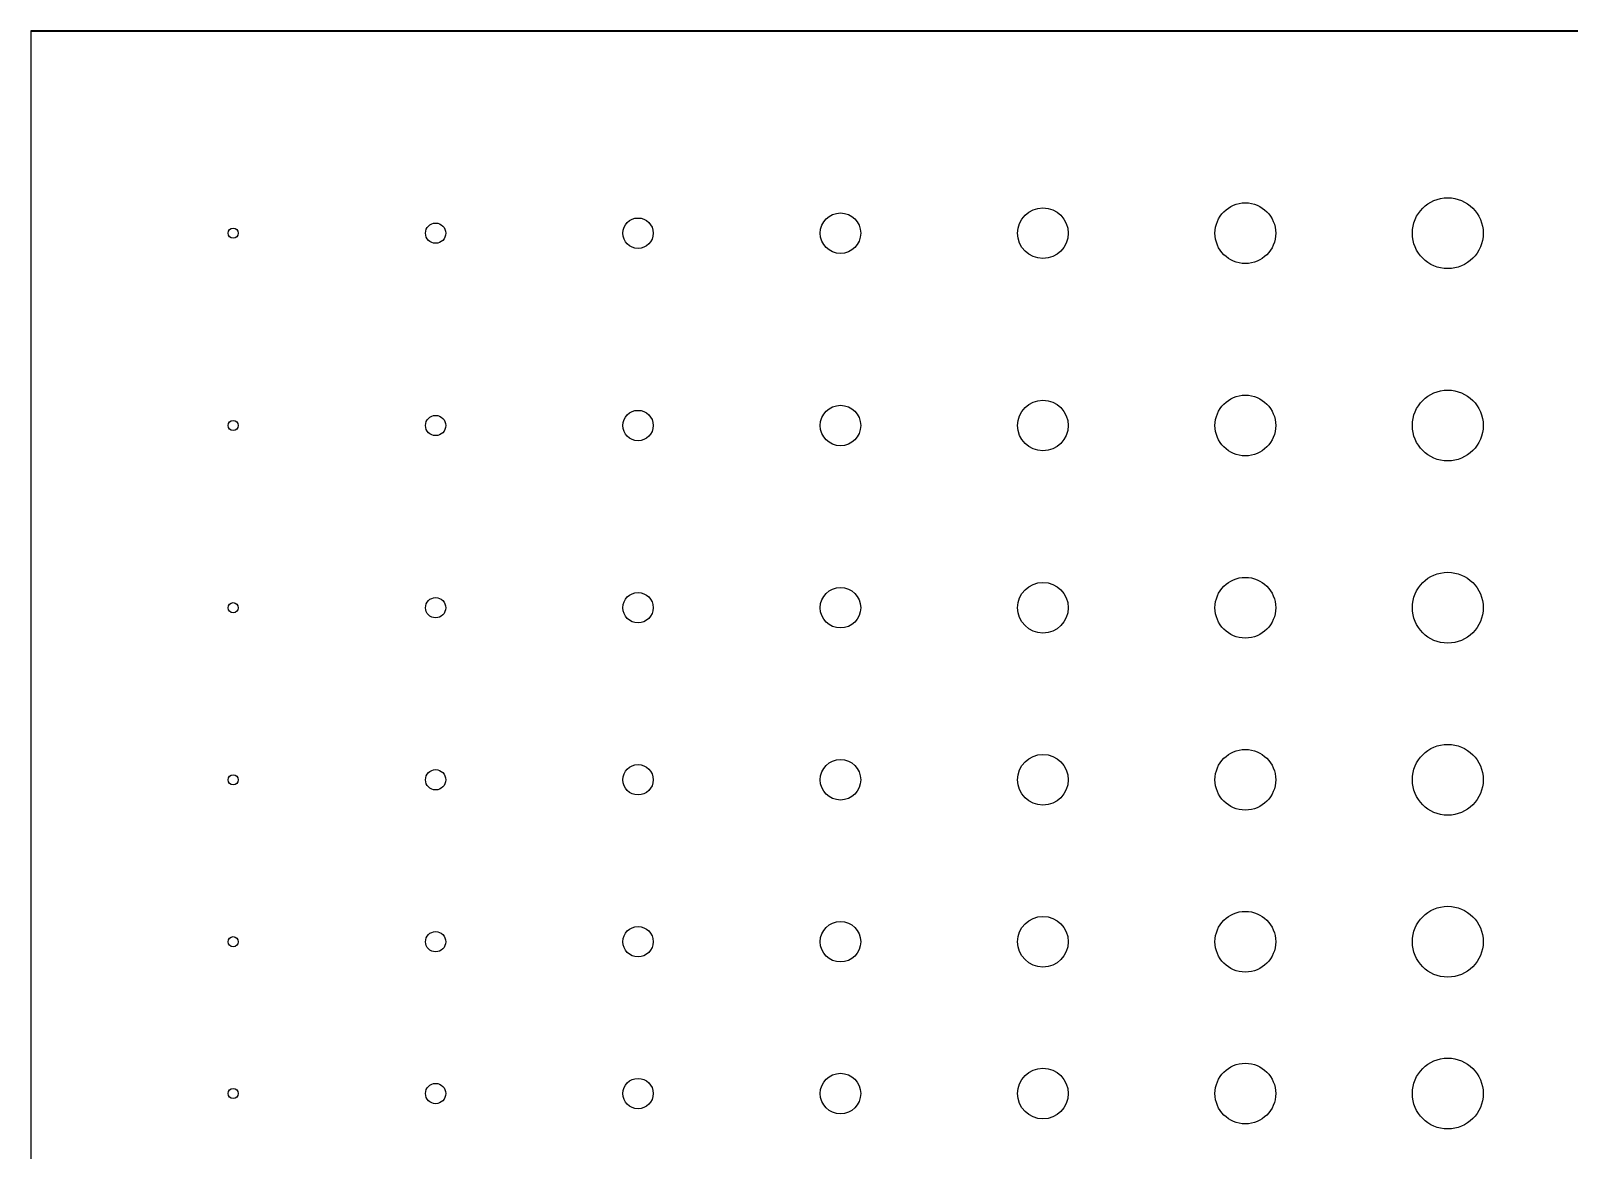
# Model space of a CAD drawing. Header units: millimetres. Extents: x 0 to 31, y -21 to 0.
# Drawn here: x 0 to 15.2, y -11.06 to 0 of the extents above; entities that cross this region are included whole.
import ezdxf

# ---------------------------------------------------------------- set-up
doc = ezdxf.new("R2010")
doc.units = ezdxf.units.MM
doc.layers.add('Cut010', color=7, linetype='CONTINUOUS')

msp = doc.modelspace()

# ---------------------------------------------------------------- linework, layer by layer
at = {"layer": 'Cut010'}
for p, q in [((0, 0), (0, -21)), ((31, 0), (0, 0)), ((0, 0), (0, -21)), ((31, 0), (0, 0)), ((2.05, -2), (2.05, -2, 0.2)), ((2.05, -2), (2.05, -2, 0.2)), ((4.1, -2), (4.1, -2, 0.2)), ((4.1, -2), (4.1, -2, 0.2)), ((6.15, -2), (6.15, -2, 0.2)), ((6.15, -2), (6.15, -2, 0.2)), ((8.2, -2), (8.2, -2, 0.2)), ((8.2, -2), (8.2, -2, 0.2)), ((10.25, -2), (10.25, -2, 0.2)), ((10.25, -2), (10.25, -2, 0.2)), ((12.3, -2), (12.3, -2, 0.2)), ((12.3, -2), (12.3, -2, 0.2)), ((14.35, -2), (14.35, -2, 0.2)), ((14.35, -2), (14.35, -2, 0.2)), ((2.05, -3.9), (2.05, -3.9, 0.2)), ((2.05, -3.9), (2.05, -3.9, 0.2)), ((4.1, -3.9), (4.1, -3.9, 0.2)), ((4.1, -3.9), (4.1, -3.9, 0.2)), ((6.15, -3.9), (6.15, -3.9, 0.2)), ((6.15, -3.9), (6.15, -3.9, 0.2)), ((8.2, -3.9), (8.2, -3.9, 0.2)), ((8.2, -3.9), (8.2, -3.9, 0.2)), ((10.25, -3.9), (10.25, -3.9, 0.2)), ((10.25, -3.9), (10.25, -3.9, 0.2)), ((12.3, -3.9), (12.3, -3.9, 0.2)), ((12.3, -3.9), (12.3, -3.9, 0.2)), ((14.35, -3.9), (14.35, -3.9, 0.2)), ((14.35, -3.9), (14.35, -3.9, 0.2)), ((2.05, -5.7), (2.05, -5.7, 0.2)), ((2.05, -5.7), (2.05, -5.7, 0.2)), ((4.1, -5.7), (4.1, -5.7, 0.2)), ((4.1, -5.7), (4.1, -5.7, 0.2)), ((6.15, -5.7), (6.15, -5.7, 0.2)), ((6.15, -5.7), (6.15, -5.7, 0.2)), ((8.2, -5.7), (8.2, -5.7, 0.2)), ((8.2, -5.7), (8.2, -5.7, 0.2)), ((10.25, -5.7), (10.25, -5.7, 0.2)), ((10.25, -5.7), (10.25, -5.7, 0.2)), ((12.3, -5.7), (12.3, -5.7, 0.2)), ((12.3, -5.7), (12.3, -5.7, 0.2)), ((14.35, -5.7), (14.35, -5.7, 0.2)), ((14.35, -5.7), (14.35, -5.7, 0.2)), ((2.05, -7.4), (2.05, -7.4, 0.2)), ((2.05, -7.4), (2.05, -7.4, 0.2)), ((4.1, -7.4), (4.1, -7.4, 0.2)), ((4.1, -7.4), (4.1, -7.4, 0.2)), ((6.15, -7.4), (6.15, -7.4, 0.2)), ((6.15, -7.4), (6.15, -7.4, 0.2)), ((8.2, -7.4), (8.2, -7.4, 0.2)), ((8.2, -7.4), (8.2, -7.4, 0.2)), ((10.25, -7.4), (10.25, -7.4, 0.2)), ((10.25, -7.4), (10.25, -7.4, 0.2)), ((12.3, -7.4), (12.3, -7.4, 0.2)), ((12.3, -7.4), (12.3, -7.4, 0.2)), ((14.35, -7.4), (14.35, -7.4, 0.2)), ((14.35, -7.4), (14.35, -7.4, 0.2)), ((2.05, -9), (2.05, -9, 0.2)), ((2.05, -9), (2.05, -9, 0.2)), ((4.1, -9), (4.1, -9, 0.2)), ((4.1, -9), (4.1, -9, 0.2)), ((6.15, -9), (6.15, -9, 0.2)), ((6.15, -9), (6.15, -9, 0.2)), ((8.2, -9), (8.2, -9, 0.2)), ((8.2, -9), (8.2, -9, 0.2)), ((10.25, -9), (10.25, -9, 0.2)), ((10.25, -9), (10.25, -9, 0.2)), ((12.3, -9), (12.3, -9, 0.2)), ((12.3, -9), (12.3, -9, 0.2)), ((14.35, -9), (14.35, -9, 0.2)), ((14.35, -9), (14.35, -9, 0.2)), ((2.05, -10.5), (2.05, -10.5, 0.2)), ((2.05, -10.5), (2.05, -10.5, 0.2)), ((4.1, -10.5), (4.1, -10.5, 0.2)), ((4.1, -10.5), (4.1, -10.5, 0.2)), ((6.15, -10.5), (6.15, -10.5, 0.2)), ((6.15, -10.5), (6.15, -10.5, 0.2)), ((8.2, -10.5), (8.2, -10.5, 0.2)), ((8.2, -10.5), (8.2, -10.5, 0.2)), ((10.25, -10.5), (10.25, -10.5, 0.2)), ((10.25, -10.5), (10.25, -10.5, 0.2)), ((12.3, -10.5), (12.3, -10.5, 0.2)), ((12.3, -10.5), (12.3, -10.5, 0.2)), ((14.35, -10.5), (14.35, -10.5, 0.2)), ((14.35, -10.5), (14.35, -10.5, 0.2))]:
    msp.add_line(p, q, dxfattribs=at)
for centre, radius in [((14, -2, 0.2), 0.35), ((14, -2), 0.35), ((14, -2, 0.2), 0.35), ((14, -2), 0.35), ((8, -2, 0.2), 0.2), ((8, -2), 0.2), ((8, -2, 0.2), 0.2), ((8, -2), 0.2), ((10, -2, 0.2), 0.25), ((10, -2), 0.25), ((10, -2, 0.2), 0.25), ((10, -2), 0.25), ((12, -2, 0.2), 0.3), ((12, -2), 0.3), ((12, -2, 0.2), 0.3), ((12, -2), 0.3), ((2, -2, 0.2), 0.05), ((2, -2), 0.05), ((2, -2, 0.2), 0.05), ((2, -2), 0.05), ((4, -2, 0.2), 0.1), ((4, -2), 0.1), ((4, -2, 0.2), 0.1), ((4, -2), 0.1), ((6, -2, 0.2), 0.15), ((6, -2), 0.15), ((6, -2, 0.2), 0.15), ((6, -2), 0.15), ((12, -3.9, 0.2), 0.3), ((12, -3.9), 0.3), ((12, -3.9, 0.2), 0.3), ((12, -3.9), 0.3), ((14, -3.9, 0.2), 0.35), ((14, -3.9), 0.35), ((14, -3.9, 0.2), 0.35), ((14, -3.9), 0.35), ((4, -3.9, 0.2), 0.1), ((4, -3.9), 0.1), ((4, -3.9, 0.2), 0.1), ((4, -3.9), 0.1), ((6, -3.9, 0.2), 0.15), ((6, -3.9), 0.15), ((6, -3.9, 0.2), 0.15), ((6, -3.9), 0.15), ((8, -3.9, 0.2), 0.2), ((8, -3.9), 0.2), ((8, -3.9, 0.2), 0.2), ((8, -3.9), 0.2), ((10, -3.9, 0.2), 0.25), ((10, -3.9), 0.25), ((10, -3.9, 0.2), 0.25), ((10, -3.9), 0.25), ((2, -3.9, 0.2), 0.05), ((2, -3.9), 0.05), ((2, -3.9, 0.2), 0.05), ((2, -3.9), 0.05), ((10, -5.7, 0.2), 0.25), ((10, -5.7), 0.25), ((10, -5.7, 0.2), 0.25), ((10, -5.7), 0.25), ((12, -5.7, 0.2), 0.3), ((12, -5.7), 0.3), ((12, -5.7, 0.2), 0.3), ((12, -5.7), 0.3), ((14, -5.7, 0.2), 0.35), ((14, -5.7), 0.35), ((14, -5.7, 0.2), 0.35), ((14, -5.7), 0.35), ((4, -5.7, 0.2), 0.1), ((4, -5.7), 0.1), ((4, -5.7, 0.2), 0.1), ((4, -5.7), 0.1), ((6, -5.7, 0.2), 0.15), ((6, -5.7), 0.15), ((6, -5.7, 0.2), 0.15), ((6, -5.7), 0.15), ((8, -5.7, 0.2), 0.2), ((8, -5.7), 0.2), ((8, -5.7, 0.2), 0.2), ((8, -5.7), 0.2), ((2, -5.7, 0.2), 0.05), ((2, -5.7), 0.05), ((2, -5.7, 0.2), 0.05), ((2, -5.7), 0.05), ((12, -7.4, 0.2), 0.3), ((12, -7.4), 0.3), ((12, -7.4, 0.2), 0.3), ((12, -7.4), 0.3), ((14, -7.4, 0.2), 0.35), ((14, -7.4), 0.35), ((14, -7.4, 0.2), 0.35), ((14, -7.4), 0.35), ((6, -7.4, 0.2), 0.15), ((6, -7.4), 0.15), ((6, -7.4, 0.2), 0.15), ((6, -7.4), 0.15), ((8, -7.4, 0.2), 0.2), ((8, -7.4), 0.2), ((8, -7.4, 0.2), 0.2), ((8, -7.4), 0.2), ((10, -7.4, 0.2), 0.25), ((10, -7.4), 0.25), ((10, -7.4, 0.2), 0.25), ((10, -7.4), 0.25), ((2, -7.4, 0.2), 0.05), ((2, -7.4), 0.05), ((2, -7.4, 0.2), 0.05), ((2, -7.4), 0.05), ((4, -7.4, 0.2), 0.1), ((4, -7.4), 0.1), ((4, -7.4, 0.2), 0.1), ((4, -7.4), 0.1), ((14, -9, 0.2), 0.35), ((14, -9), 0.35), ((14, -9, 0.2), 0.35), ((14, -9), 0.35), ((8, -9, 0.2), 0.2), ((8, -9), 0.2), ((8, -9, 0.2), 0.2), ((8, -9), 0.2), ((10, -9, 0.2), 0.25), ((10, -9), 0.25), ((10, -9, 0.2), 0.25), ((10, -9), 0.25), ((12, -9, 0.2), 0.3), ((12, -9), 0.3), ((12, -9, 0.2), 0.3), ((12, -9), 0.3), ((2, -9, 0.2), 0.05), ((2, -9), 0.05), ((2, -9, 0.2), 0.05), ((2, -9), 0.05), ((4, -9, 0.2), 0.1), ((4, -9), 0.1), ((4, -9, 0.2), 0.1), ((4, -9), 0.1), ((6, -9, 0.2), 0.15), ((6, -9), 0.15), ((6, -9, 0.2), 0.15), ((6, -9), 0.15), ((14, -10.5, 0.2), 0.35), ((14, -10.5), 0.35), ((14, -10.5, 0.2), 0.35), ((14, -10.5), 0.35), ((8, -10.5, 0.2), 0.2), ((8, -10.5), 0.2), ((8, -10.5, 0.2), 0.2), ((8, -10.5), 0.2), ((10, -10.5, 0.2), 0.25), ((10, -10.5), 0.25), ((10, -10.5, 0.2), 0.25), ((10, -10.5), 0.25), ((12, -10.5, 0.2), 0.3), ((12, -10.5), 0.3), ((12, -10.5, 0.2), 0.3), ((12, -10.5), 0.3), ((2, -10.5, 0.2), 0.05), ((2, -10.5), 0.05), ((2, -10.5, 0.2), 0.05), ((2, -10.5), 0.05), ((4, -10.5, 0.2), 0.1), ((4, -10.5), 0.1), ((4, -10.5, 0.2), 0.1), ((4, -10.5), 0.1), ((6, -10.5, 0.2), 0.15), ((6, -10.5), 0.15), ((6, -10.5, 0.2), 0.15), ((6, -10.5), 0.15)]:
    msp.add_circle(centre, radius, dxfattribs=at)
for points in [[(0, 0), (0.003, -0.003, 0.2)], [(0, 0), (0.003, -0.003, 0.2)], [(0.003, -20.997, 0.2), (0.003, -0.003, 0.2)], [(0.003, -0.003, 0.2), (30.997, -0.003, 0.2)], [(0.003, -0.003, 0.2), (30.997, -0.003, 0.2)], [(0.003, -20.997, 0.2), (0.003, -0.003, 0.2)]]:
    msp.add_open_spline(points, degree=1, dxfattribs=at)

doc.saveas('drawing.dxf')
